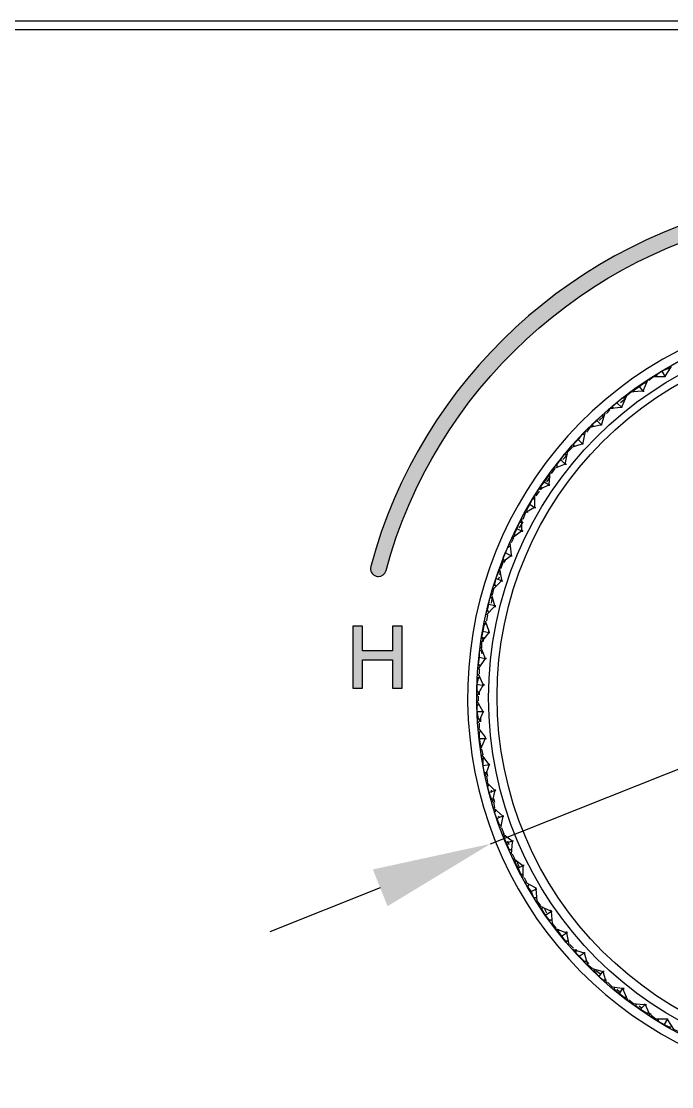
# Model space of a CAD drawing. Extents: x -1640 to -1430, y -4199 to -3902.
# Drawn here: x -1529.3 to -1512.86, y -4012.36 to -3985.44 of the extents above; entities that cross this region are included whole.
import ezdxf

# ---------------------------------------------------------------- set-up
doc = ezdxf.new("R2010")
doc.units = 0
doc.header["$LTSCALE"] = 7
for name, color, linetype in [('D', 2, 'CONTINUOUS'), ('DIM', 2, 'CONTINUOUS'), ('DWG', 7, 'CONTINUOUS')]:
    doc.layers.add(name, color=color, linetype=linetype)

msp = doc.modelspace()

# ---------------------------------------------------------------- hatches: boundary and pattern name
at = {"layer": 'D'}
h = msp.add_hatch(color=256, dxfattribs=at)
h.dxf.hatch_style = 2
edge = h.paths.add_edge_path()
edge.add_spline(control_points=[(-1520.272, -3999.468), (-1520.289, -3999.468), (-1520.307, -3999.465), (-1520.324, -3999.461), (-1520.431, -3999.432), (-1520.495, -3999.322), (-1520.466, -3999.214), (-1519.2, -3994.509), (-1515.288, -3990.897), (-1510.5, -3990.011), (-1510.392, -3989.991), (-1510.286, -3990.063), (-1510.266, -3990.172), (-1510.246, -3990.281), (-1510.318, -3990.386), (-1510.427, -3990.406), (-1515.064, -3991.264), (-1518.852, -3994.763), (-1520.078, -3999.319), (-1520.102, -3999.409), (-1520.183, -3999.468), (-1520.272, -3999.468)], knot_values=[0, 0, 0, 0, 1, 1, 1, 2, 2, 2, 3, 3, 3, 4, 4, 4, 5, 5, 5, 6, 6, 6, 7, 7, 7, 7], degree=3, periodic=0)
h = msp.add_hatch(color=256, dxfattribs=at)
h.dxf.hatch_style = 2
h.paths.add_polyline_path([(-1519.915, -4001.349), (-1520.672, -4001.349), (-1520.672, -4000.72), (-1520.915, -4000.72), (-1520.915, -4002.293), (-1520.672, -4002.293), (-1520.672, -4001.57), (-1519.915, -4001.57), (-1519.915, -4002.293), (-1519.672, -4002.293), (-1519.672, -4000.72), (-1519.915, -4000.72)])

# ---------------------------------------------------------------- linework, layer by layer
msp.add_lwpolyline([(-1519.915, -4001.349), (-1520.672, -4001.349), (-1520.672, -4000.72), (-1520.915, -4000.72), (-1520.915, -4002.293), (-1520.672, -4002.293), (-1520.672, -4001.57), (-1519.915, -4001.57), (-1519.915, -4002.293), (-1519.672, -4002.293), (-1519.672, -4000.72), (-1519.915, -4000.72), (-1519.915, -4001.349)], dxfattribs=at)
msp.add_open_spline([(-1520.272, -3999.468), (-1520.289, -3999.468), (-1520.307, -3999.465), (-1520.324, -3999.461), (-1520.431, -3999.432), (-1520.495, -3999.322), (-1520.466, -3999.214), (-1519.2, -3994.509), (-1515.288, -3990.897), (-1510.5, -3990.011), (-1510.392, -3989.991), (-1510.286, -3990.063), (-1510.266, -3990.172), (-1510.246, -3990.281), (-1510.318, -3990.386), (-1510.427, -3990.406), (-1515.064, -3991.264), (-1518.852, -3994.763), (-1520.078, -3999.319), (-1520.102, -3999.409), (-1520.183, -3999.468), (-1520.272, -3999.468)], degree=3, knots=[0, 0, 0, 0, 1, 1, 1, 2, 2, 2, 3, 3, 3, 4, 4, 4, 5, 5, 5, 6, 6, 6, 7, 7, 7, 7], dxfattribs=at)
at = {"layer": 'DIM', "ltscale": 0.6}
for p, q in [((-1517.439, -4006.223), (-1499.029, -3998.886)), ((-1520.226, -4007.333), (-1523.013, -4008.444))]:
    msp.add_line(p, q, dxfattribs=at)
msp.add_solid([(-1520.411, -4006.869), (-1520.041, -4007.798), (-1517.439, -4006.223)], dxfattribs=at)
at = {"layer": 'DWG'}
msp.add_lwpolyline([(-1562.852, -3985.651), (-1489.965, -3985.651), (-1489.965, -3985.442), (-1562.852, -3985.442)], close=True, dxfattribs=at)
for points in [[(-1504.156, -3992.85), (-1504.096, -3992.969), (-1504.096, -3993.862), (-1504.096, -3993.832, -0.29331), (-1498.563, -4002.519, -1.81799), (-1512.277, -3993.832), (-1512.277, -3992.969), (-1512.218, -3992.85)], [(-1512.277, -3993.564, 1.828539), (-1498.325, -4002.519, 0.29112), (-1504.066, -3993.564)]]:
    msp.add_lwpolyline(points, format="xyb", dxfattribs=at)
for points in [[(-1512.872, -3994.159), (-1513.021, -3994.397), (-1513.021, -3994.427), (-1513.051, -3994.427), (-1513.348, -3994.427)], [(-1512.902, -3994.219), (-1512.962, -3994.219), (-1513.11, -3994.278), (-1513.021, -3994.427), (-1513.051, -3994.427)], [(-1512.962, -3994.219), (-1512.932, -3994.189)], [(-1513.319, -3994.427), (-1513.438, -3994.516)], [(-1513.11, -3994.278), (-1513.229, -3994.367), (-1513.259, -3994.427)], [(-1513.259, -3994.397), (-1513.259, -3994.367)], [(-1513.021, -3994.427), (-1513.021, -3994.397)], [(-1513.824, -3994.814), (-1513.795, -3994.754), (-1513.676, -3994.665), (-1513.557, -3994.576), (-1513.497, -3994.576)], [(-1513.824, -3994.754), (-1513.795, -3994.754)], [(-1513.676, -3994.665), (-1513.586, -3994.784), (-1513.557, -3994.784)], [(-1513.467, -3994.516), (-1513.586, -3994.784), (-1513.616, -3994.784)], [(-1513.527, -3994.576), (-1513.527, -3994.546)], [(-1514.003, -3994.903), (-1514.122, -3995.171), (-1514.122, -3995.2), (-1514.152, -3995.2), (-1514.449, -3995.23)], [(-1514.033, -3994.962), (-1514.122, -3994.962), (-1514.241, -3995.081), (-1514.36, -3995.171), (-1514.36, -3995.23)], [(-1514.033, -3994.992), (-1514.152, -3995.081)], [(-1513.884, -3994.814), (-1514.003, -3994.903), (-1514.092, -3994.962)], [(-1513.586, -3994.784), (-1513.616, -3994.784), (-1513.914, -3994.814)], [(-1514.419, -3995.26), (-1514.509, -3995.349)], [(-1514.36, -3995.2), (-1514.33, -3995.2)], [(-1514.241, -3995.081), (-1514.122, -3995.2), (-1514.122, -3995.171)], [(-1514.122, -3995.2), (-1514.152, -3995.2)], [(-1514.538, -3995.319), (-1514.628, -3995.617), (-1514.628, -3995.647), (-1514.657, -3995.647), (-1514.925, -3995.706), (-1515.014, -3995.825)], [(-1514.866, -3995.676), (-1514.866, -3995.617), (-1514.747, -3995.528), (-1514.628, -3995.409), (-1514.568, -3995.409), (-1514.687, -3995.528)], [(-1514.747, -3995.528), (-1514.628, -3995.647), (-1514.628, -3995.617)], [(-1514.598, -3995.409), (-1514.598, -3995.379)], [(-1515.044, -3995.795), (-1515.104, -3996.093), (-1515.104, -3996.123), (-1515.133, -3996.123), (-1515.401, -3996.212)], [(-1515.104, -3995.885), (-1515.104, -3995.855)], [(-1514.866, -3995.647), (-1514.836, -3995.647)], [(-1514.628, -3995.647), (-1514.657, -3995.647)], [(-1515.044, -3995.885), (-1515.133, -3995.885), (-1515.223, -3996.004), (-1515.342, -3996.123), (-1515.342, -3996.182)], [(-1515.223, -3996.004), (-1515.104, -3996.123), (-1515.104, -3996.093)], [(-1515.104, -3996.123), (-1515.133, -3996.123)], [(-1515.49, -3996.301), (-1515.55, -3996.599), (-1515.55, -3996.628), (-1515.847, -3996.747)], [(-1515.55, -3996.39), (-1515.52, -3996.39), (-1515.58, -3996.39), (-1515.669, -3996.509), (-1515.758, -3996.628), (-1515.758, -3996.718)], [(-1515.49, -3996.39), (-1515.609, -3996.509)], [(-1515.371, -3996.212), (-1515.49, -3996.331)], [(-1515.342, -3996.152), (-1515.312, -3996.152)], [(-1515.758, -3996.658), (-1515.788, -3996.658)], [(-1515.669, -3996.509), (-1515.55, -3996.628), (-1515.55, -3996.599)], [(-1515.55, -3996.628), (-1515.52, -3996.628)], [(-1515.937, -3996.837), (-1515.966, -3997.134), (-1515.937, -3997.164), (-1515.966, -3997.164), (-1516.234, -3997.283)], [(-1515.966, -3996.926), (-1515.937, -3996.926), (-1515.996, -3996.956), (-1516.085, -3997.075), (-1516.175, -3997.194), (-1516.175, -3997.253)], [(-1515.818, -3996.747), (-1515.907, -3996.866)], [(-1516.085, -3997.075), (-1515.937, -3997.164), (-1515.966, -3997.134)], [(-1515.937, -3996.956), (-1516.026, -3997.075)], [(-1515.966, -3997.164), (-1515.937, -3997.164)], [(-1516.323, -3997.402), (-1516.323, -3997.699), (-1516.323, -3997.729), (-1516.591, -3997.878)], [(-1516.204, -3997.313), (-1516.294, -3997.432)], [(-1516.115, -3997.223), (-1516.175, -3997.283)], [(-1516.175, -3997.223), (-1516.145, -3997.223)], [(-1516.323, -3997.491), (-1516.383, -3997.521), (-1516.442, -3997.64), (-1516.532, -3997.789), (-1516.502, -3997.848)], [(-1516.442, -3997.64), (-1516.323, -3997.729), (-1516.323, -3997.699)], [(-1516.353, -3997.521), (-1516.353, -3997.491)], [(-1516.323, -3997.729), (-1516.294, -3997.729)], [(-1516.651, -3997.997), (-1516.651, -3998.294), (-1516.621, -3998.324), (-1516.651, -3998.324), (-1516.621, -3998.324), (-1516.651, -3998.324), (-1516.889, -3998.503)], [(-1516.561, -3997.878), (-1516.621, -3998.027)], [(-1516.532, -3997.818), (-1516.502, -3997.818)], [(-1516.651, -3998.086), (-1516.71, -3998.116), (-1516.77, -3998.265), (-1516.829, -3998.384), (-1516.829, -3998.443)], [(-1516.77, -3998.265), (-1516.621, -3998.324), (-1516.651, -3998.294)], [(-1516.621, -3998.086), (-1516.71, -3998.235)], [(-1516.68, -3998.116), (-1516.68, -3998.086)], [(-1516.859, -3998.503), (-1516.918, -3998.622)], [(-1516.829, -3998.413), (-1516.859, -3998.413)], [(-1516.651, -3998.324), (-1516.621, -3998.324)], [(-1516.948, -3998.622), (-1516.918, -3998.919), (-1516.918, -3998.949), (-1517.156, -3999.127)], [(-1516.978, -3998.711), (-1516.948, -3998.711), (-1517.008, -3998.741), (-1517.067, -3998.86), (-1517.127, -3999.008), (-1517.097, -3999.068)], [(-1517.097, -3999.038), (-1517.127, -3999.038)], [(-1517.067, -3999.068), (-1517.097, -3999.127)], [(-1517.067, -3998.86), (-1516.918, -3998.949), (-1516.918, -3998.919)], [(-1516.918, -3998.949), (-1516.889, -3998.949)], [(-1517.216, -3999.246), (-1517.156, -3999.544), (-1517.156, -3999.574), (-1517.365, -3999.782), (-1517.394, -3999.931)], [(-1517.186, -3999.336), (-1517.246, -3999.365), (-1517.305, -3999.514), (-1517.335, -3999.663), (-1517.305, -3999.722)], [(-1517.216, -3999.365), (-1517.246, -3999.336)], [(-1517.127, -3999.127), (-1517.186, -3999.276)], [(-1517.305, -3999.514), (-1517.156, -3999.574), (-1517.156, -3999.544)], [(-1517.216, -3999.484), (-1517.246, -3999.544)], [(-1517.186, -3999.365), (-1517.216, -3999.425)], [(-1517.156, -3999.574), (-1517.127, -3999.574)], [(-1517.335, -3999.693), (-1517.365, -3999.693)], [(-1517.424, -3999.901), (-1517.335, -4000.198), (-1517.335, -4000.228), (-1517.543, -4000.436)], [(-1517.484, -4000.377), (-1517.513, -4000.317), (-1517.484, -4000.169), (-1517.454, -4000.02), (-1517.394, -3999.99), (-1517.424, -4000.139)], [(-1517.424, -4000.02), (-1517.424, -3999.99)], [(-1517.513, -4000.347), (-1517.543, -4000.347)], [(-1517.484, -4000.169), (-1517.335, -4000.198), (-1517.305, -4000.198)], [(-1517.335, -4000.228), (-1517.305, -4000.228)], [(-1517.573, -4000.585), (-1517.484, -4000.853), (-1517.484, -4000.883), (-1517.662, -4001.121), (-1517.662, -4001.269)], [(-1517.543, -4000.645), (-1517.603, -4000.704), (-1517.632, -4000.853), (-1517.662, -4001.002), (-1517.632, -4001.061)], [(-1517.573, -4000.674), (-1517.603, -4000.645)], [(-1517.513, -4000.436), (-1517.543, -4000.585)], [(-1517.632, -4000.853), (-1517.484, -4000.883), (-1517.484, -4000.853)], [(-1517.484, -4000.883), (-1517.454, -4000.883)], [(-1517.692, -4001.24), (-1517.573, -4001.537), (-1517.751, -4001.805)], [(-1517.632, -4001.002), (-1517.662, -4001.031)], [(-1517.603, -4001.002), (-1517.632, -4001.121)], [(-1517.662, -4001.329), (-1517.722, -4001.359), (-1517.722, -4001.507), (-1517.751, -4001.686), (-1517.692, -4001.716)], [(-1517.722, -4001.507), (-1517.573, -4001.537), (-1517.543, -4001.537), (-1517.573, -4001.537)], [(-1517.692, -4001.359), (-1517.692, -4001.329)], [(-1517.662, -4001.359), (-1517.662, -4001.418)], [(-1517.722, -4001.686), (-1517.751, -4001.716)], [(-1517.751, -4001.924), (-1517.632, -4002.192), (-1517.603, -4002.192), (-1517.603, -4002.221), (-1517.632, -4002.221), (-1517.781, -4002.489)], [(-1517.722, -4002.013), (-1517.751, -4002.043), (-1517.781, -4002.192), (-1517.781, -4002.37), (-1517.722, -4002.4), (-1517.722, -4002.459)], [(-1517.751, -4002.043), (-1517.751, -4002.013)], [(-1517.722, -4001.805), (-1517.722, -4001.924)], [(-1517.781, -4002.192), (-1517.603, -4002.221), (-1517.632, -4002.192)], [(-1517.603, -4002.221), (-1517.632, -4002.221)], [(-1517.751, -4002.37), (-1517.781, -4002.4)], [(-1517.751, -4002.489), (-1517.751, -4002.608)], [(-1517.781, -4002.608), (-1517.632, -4002.876), (-1517.603, -4002.876), (-1517.632, -4002.906), (-1517.751, -4003.173)], [(-1517.751, -4002.727), (-1517.781, -4002.697)], [(-1517.722, -4002.697), (-1517.781, -4002.727), (-1517.781, -4002.876), (-1517.751, -4003.054), (-1517.722, -4003.084)], [(-1517.781, -4002.876), (-1517.603, -4002.876), (-1517.632, -4002.906)], [(-1517.751, -4003.054), (-1517.751, -4003.084)], [(-1517.692, -4003.054), (-1517.692, -4003.144)], [(-1517.751, -4003.292), (-1517.573, -4003.53), (-1517.573, -4003.56), (-1517.692, -4003.828)], [(-1517.722, -4003.411), (-1517.751, -4003.382)], [(-1517.722, -4003.173), (-1517.722, -4003.292)], [(-1517.692, -4003.382), (-1517.722, -4003.411), (-1517.722, -4003.56), (-1517.692, -4003.739), (-1517.662, -4003.768)], [(-1517.722, -4003.56), (-1517.573, -4003.56), (-1517.543, -4003.56)], [(-1517.692, -4003.739), (-1517.692, -4003.768)], [(-1517.662, -4003.828), (-1517.632, -4003.977)], [(-1517.662, -4003.977), (-1517.484, -4004.215), (-1517.454, -4004.215), (-1517.484, -4004.244), (-1517.573, -4004.512)], [(-1517.632, -4004.066), (-1517.662, -4004.066)], [(-1517.603, -4004.036), (-1517.632, -4004.096), (-1517.632, -4004.244), (-1517.603, -4004.393), (-1517.543, -4004.453)], [(-1517.632, -4004.244), (-1517.454, -4004.215), (-1517.484, -4004.215)], [(-1517.573, -4004.423), (-1517.543, -4004.423)], [(-1517.543, -4004.393), (-1517.513, -4004.512)], [(-1517.454, -4004.215), (-1517.484, -4004.244)], [(-1517.543, -4004.512), (-1517.513, -4004.661)], [(-1517.543, -4004.661), (-1517.335, -4004.869), (-1517.305, -4004.869), (-1517.335, -4004.899), (-1517.394, -4005.167)], [(-1517.513, -4004.75), (-1517.513, -4004.72)], [(-1517.484, -4004.72), (-1517.513, -4004.78), (-1517.484, -4004.929), (-1517.424, -4005.077), (-1517.365, -4005.107)], [(-1517.484, -4004.929), (-1517.305, -4004.869), (-1517.335, -4004.869)], [(-1517.424, -4004.869), (-1517.424, -4004.929)], [(-1517.305, -4004.869), (-1517.335, -4004.899)], [(-1517.424, -4005.077), (-1517.424, -4005.107)], [(-1517.365, -4005.077), (-1517.335, -4005.167)], [(-1517.365, -4005.167), (-1517.335, -4005.315)], [(-1517.365, -4005.315), (-1517.127, -4005.524), (-1517.186, -4005.821)], [(-1517.216, -4005.762), (-1517.216, -4005.732), (-1517.275, -4005.583), (-1517.335, -4005.434), (-1517.305, -4005.375)], [(-1517.305, -4005.405), (-1517.335, -4005.405)], [(-1517.127, -4005.524), (-1517.097, -4005.524), (-1517.127, -4005.524), (-1517.275, -4005.583), (-1517.216, -4005.732), (-1517.156, -4005.762)], [(-1517.246, -4005.524), (-1517.216, -4005.553)], [(-1517.156, -4005.821), (-1517.097, -4005.97)], [(-1517.127, -4005.97), (-1516.889, -4006.148), (-1516.889, -4006.178), (-1516.918, -4006.476)], [(-1517.067, -4006), (-1517.097, -4006.059), (-1517.037, -4006.208), (-1516.978, -4006.357), (-1516.918, -4006.386)], [(-1517.097, -4006.059), (-1517.097, -4006.029)], [(-1517.037, -4006.208), (-1516.889, -4006.148), (-1516.859, -4006.148)], [(-1517.008, -4006.148), (-1516.978, -4006.238)], [(-1516.889, -4006.148), (-1516.889, -4006.178)], [(-1516.948, -4006.357), (-1516.948, -4006.386)], [(-1516.889, -4006.476), (-1516.829, -4006.595)], [(-1516.859, -4006.595), (-1516.621, -4006.773), (-1516.591, -4006.773), (-1516.621, -4006.773), (-1516.621, -4007.071)], [(-1516.799, -4006.624), (-1516.829, -4006.684), (-1516.74, -4006.833), (-1516.68, -4006.981), (-1516.621, -4007.011)], [(-1516.799, -4006.684), (-1516.829, -4006.654)], [(-1516.77, -4006.684), (-1516.71, -4006.803)], [(-1516.74, -4006.833), (-1516.621, -4006.773), (-1516.591, -4006.773), (-1516.621, -4006.773)], [(-1516.651, -4006.981), (-1516.651, -4007.011)], [(-1516.591, -4007.071), (-1516.532, -4007.19)], [(-1516.561, -4007.19), (-1516.294, -4007.338), (-1516.294, -4007.368), (-1516.264, -4007.666), (-1516.175, -4007.785)], [(-1516.472, -4007.249), (-1516.502, -4007.309), (-1516.413, -4007.428), (-1516.353, -4007.576), (-1516.264, -4007.576)], [(-1516.502, -4007.279), (-1516.472, -4007.279)], [(-1516.413, -4007.428), (-1516.294, -4007.368), (-1516.294, -4007.338)], [(-1516.294, -4007.368), (-1516.264, -4007.368)], [(-1516.323, -4007.576), (-1516.323, -4007.606)], [(-1516.204, -4007.785), (-1515.937, -4007.904), (-1515.907, -4007.904), (-1515.907, -4007.933), (-1515.877, -4008.231), (-1515.788, -4008.35)], [(-1516.115, -4007.814), (-1516.145, -4007.874), (-1516.056, -4008.023), (-1515.966, -4008.142), (-1515.907, -4008.142)], [(-1516.145, -4007.874), (-1516.145, -4007.844)], [(-1516.085, -4007.844), (-1516.026, -4007.963)], [(-1516.056, -4008.023), (-1515.907, -4007.933), (-1515.937, -4007.904)], [(-1515.907, -4007.933), (-1515.877, -4007.933)], [(-1515.937, -4008.142), (-1515.937, -4008.171)], [(-1515.818, -4008.35), (-1515.52, -4008.469), (-1515.52, -4008.439), (-1515.52, -4008.469), (-1515.461, -4008.766)], [(-1515.728, -4008.409), (-1515.758, -4008.409)], [(-1515.728, -4008.38), (-1515.728, -4008.439), (-1515.639, -4008.558), (-1515.55, -4008.677), (-1515.461, -4008.677)], [(-1515.639, -4008.558), (-1515.52, -4008.469), (-1515.49, -4008.469), (-1515.52, -4008.469)], [(-1515.52, -4008.677), (-1515.52, -4008.707)], [(-1515.431, -4008.766), (-1515.342, -4008.856)], [(-1515.371, -4008.885), (-1515.074, -4008.975), (-1514.985, -4009.272), (-1514.866, -4009.361)], [(-1515.282, -4008.945), (-1515.312, -4008.945)], [(-1515.282, -4008.885), (-1515.282, -4008.975), (-1515.193, -4009.064), (-1515.074, -4009.183), (-1515.014, -4009.183), (-1514.955, -4009.242)], [(-1515.193, -4009.064), (-1515.074, -4008.975), (-1515.044, -4008.975), (-1515.074, -4008.975)], [(-1515.044, -4009.183), (-1515.044, -4009.213)], [(-1514.895, -4009.361), (-1514.598, -4009.451), (-1514.509, -4009.748)], [(-1514.806, -4009.421), (-1514.836, -4009.421)], [(-1514.806, -4009.391), (-1514.806, -4009.451), (-1514.687, -4009.57), (-1514.598, -4009.659), (-1514.509, -4009.659)], [(-1514.776, -4009.421), (-1514.657, -4009.51)], [(-1514.687, -4009.57), (-1514.598, -4009.451), (-1514.568, -4009.451), (-1514.598, -4009.451)], [(-1514.568, -4009.659), (-1514.568, -4009.689)], [(-1514.479, -4009.718), (-1514.36, -4009.837)], [(-1514.39, -4009.837), (-1514.092, -4009.867), (-1514.062, -4009.897), (-1514.092, -4009.897), (-1513.973, -4010.165)], [(-1514.033, -4010.105), (-1514.003, -4010.105), (-1514.062, -4010.105), (-1514.181, -4010.016), (-1514.3, -4009.897), (-1514.3, -4009.837)], [(-1514.3, -4009.897), (-1514.33, -4009.897)], [(-1514.241, -4009.897), (-1514.181, -4009.956)], [(-1514.181, -4010.016), (-1514.092, -4009.867), (-1514.062, -4009.867)], [(-1514.092, -4009.867), (-1514.092, -4009.897)], [(-1513.943, -4010.165), (-1513.824, -4010.254)], [(-1513.854, -4010.254), (-1513.557, -4010.284), (-1513.527, -4010.284), (-1513.408, -4010.551)], [(-1513.765, -4010.313), (-1513.795, -4010.313)], [(-1513.765, -4010.254), (-1513.765, -4010.313), (-1513.646, -4010.403), (-1513.497, -4010.492), (-1513.438, -4010.492), (-1513.378, -4010.522)], [(-1513.676, -4010.313), (-1513.616, -4010.373)], [(-1513.646, -4010.403), (-1513.527, -4010.284), (-1513.557, -4010.284)], [(-1513.527, -4010.284), (-1513.497, -4010.284)], [(-1513.467, -4010.492), (-1513.467, -4010.522)], [(-1513.378, -4010.551), (-1513.259, -4010.641)], [(-1513.289, -4010.641), (-1512.991, -4010.641), (-1512.962, -4010.641), (-1512.962, -4010.67), (-1512.813, -4010.908), (-1512.664, -4010.968)], [(-1513.2, -4010.641), (-1513.2, -4010.7), (-1513.051, -4010.789)], [(-1512.991, -4010.641), (-1512.962, -4010.641), (-1513.051, -4010.789), (-1512.932, -4010.849), (-1512.872, -4010.849)], [(-1512.962, -4010.641), (-1512.962, -4010.67)], [(-1513.2, -4010.67), (-1513.229, -4010.67)], [(-1512.902, -4010.849), (-1512.902, -4010.879)]]:
    msp.add_lwpolyline(points, dxfattribs=at)
for centre, radius in [((-1508.173, -4002.53), 9.313), ((-1508.17, -4002.503), 9.102)]:
    msp.add_circle(centre, radius, dxfattribs=at)

doc.saveas('drawing.dxf')
